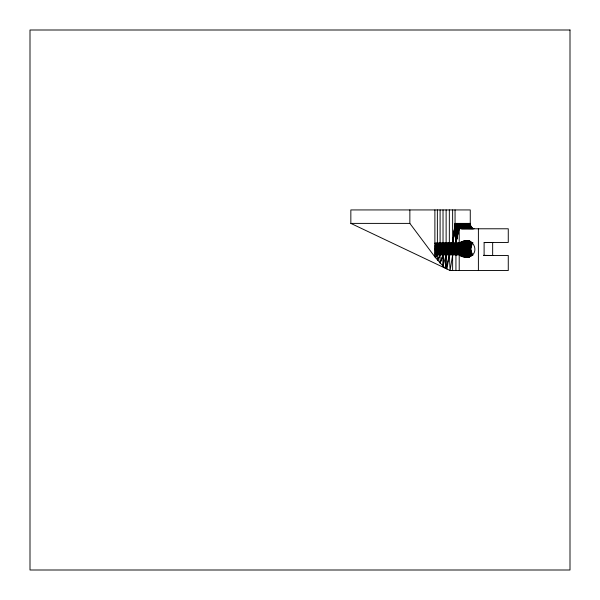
<?xml version="1.0" encoding="UTF-8"?>
<svg xmlns="http://www.w3.org/2000/svg" width="600" height="600" viewBox="0 0 600 600"><rect width="100%" height="100%" fill="white"/><g stroke="black" fill="none" stroke-linecap="round" stroke-linejoin="round"><path stroke-width="0.9" d="M455.933 270.517L455.933 254.88C452.482 251.827 452.482 246.12 455.933 243.067L456.067 226.163L455.055 223.395L455.055 209.933M446.13 209.933L446.13 243.067L444.765 248.827L446.13 254.88L445.455 268.312L442.755 265.8C444.81 258.165 440.482 250.567 443.025 243.067L443.025 209.933M442.755 265.8L434.888 256.882L434.895 243.502L455.933 243.067L456.562 226.71L456.067 226.163L470.775 226.087L472.17 228.06L474.075 228.78M437.37 209.933L437.385 260.002L440.092 254.88L439.575 248.85L440.092 243.067L440.092 209.933M458.303 227.962L471.63 227.52L457.62 227.565L455.933 243.067L458.498 228.053L472.17 228.06L459.022 228.292L455.933 243.067L456.72 226.853L471.158 226.86L457.118 227.205L456.562 226.71L470.775 226.087L470.265 223.395L470.265 209.933L350.843 209.933L350.843 223.395L450.097 270.517L508.268 270.517L508.268 255.502L484.11 255.502L484.11 242.445L508.268 242.445L508.268 228.78L461.678 228.78L459.21 228.36L457.118 227.205L455.933 243.067L459.21 228.36L472.17 228.06L458.303 227.962L455.933 243.067L455.933 225.975L470.498 225.24L455.332 224.873L452.632 243.067C449.73 246.405 449.73 251.542 452.632 254.88L452.632 270.517M434.888 209.933L434.888 243.067L459.21 243.067L472.118 243.78L470.783 248.978L472.118 254.167L459.21 254.88L434.888 254.88C446.092 249.833 458.408 247.072 470.783 248.978L453.592 246.885L435.03 247.748L446.025 243.36L449.34 243.067L449.34 209.933M455.933 243.067L457.62 227.565L471.63 227.52L457.118 227.205M452.632 209.933L452.632 243.067L455.055 223.395L470.265 223.395L455.1 223.995L452.632 243.067L449.213 243.322L435.045 248.355L456.3 247.815L470.783 248.978L456.248 249.892L435.053 249.382L455.745 243.27L472.822 242.79L459.967 242.528C450.525 248.752 460.71 260.032 469.627 257.01M456.015 226.087L470.775 226.087L455.933 225.975L452.632 243.067L455.175 224.333L470.325 224.333L455.332 224.873M452.632 243.067L455.498 225.233L470.498 225.24L455.603 225.458L452.632 243.067L455.228 224.58L470.325 224.333L455.1 223.995M446.933 269.01L449.34 254.88C447.03 251.303 447.022 246.645 449.34 243.067M409.86 209.933L409.86 223.395L434.888 256.882C445.147 249.712 458.662 249.12 470.783 248.978L435.053 248.88L452.467 243.292L471.548 244.935L454.463 244.95L435.015 250.62L471.548 253.013L457.485 253.005L449.34 254.88L446.13 268.627L446.13 254.88L456.99 252.225L471.548 253.013L457.95 253.62L434.94 252.502L453.592 246.885L470.865 247.575L453.368 247.868L434.91 253.478L472.118 254.167L457.95 253.62M446.13 254.88L443.033 266.055L443.025 254.88L456.51 251.062L470.865 250.38L456.248 249.892L442.793 253.808L440.092 254.88L437.783 260.49M440.19 263.183L443.025 254.88L440.1 263.077L440.092 254.88M435.555 257.76L437.37 254.88M469.92 240.96L463.32 241.155L459.967 242.528L470.903 242.093M484.215 242.603L493.028 242.452M455.303 254.175L472.118 254.167L455.303 254.175L452.632 254.88L450.097 270.517L449.34 254.88M453.322 249.712L456.202 248.978M437.37 243.067L434.895 243.502L434.888 243.067M455.933 254.88L458.692 254.438M440.092 243.067L437.347 243.465L434.925 245.13L458.1 244.11L471.548 244.935L454.463 244.95L434.963 246.097L440.048 243.428L443.025 243.067M466.14 257.048L469.815 256.755L468.09 256.793C479.19 255.337 475.575 239.235 465.27 240.907M446.13 243.067L442.957 243.39L435 246.952L457.028 245.715L471.127 246.21L456.69 246.382L453.99 245.82L434.985 251.43L471.548 253.013L454.808 253.53L458.43 254.153M459.21 270.517L459.21 254.88L472.822 255.165L460.605 255.795L470.842 255.93M471.015 256.095L462.27 256.507L469.283 256.538M469.298 256.74L464.055 256.92L469.59 257.048M459.21 243.067L459.21 228.36L473.415 228.697L461.678 228.78M467.355 241.028L469.207 241.087M467.257 241.005L469.103 240.983M469.342 241.042L464.062 241.058L469.298 241.222M469.897 241.403L462.465 241.425L470.842 241.837L461.52 241.718M460.965 242.01L470.925 241.987M458.438 243.803L472.118 243.78L455.745 243.27L458.1 244.11M350.843 223.395L409.86 223.395M459.592 242.798L472.822 242.79M471.548 244.935L454.463 244.95L457.028 245.715M456.787 251.73L471.127 251.737L435.037 249.945L454.972 244.185L457.56 244.845M483.442 255.345L493.028 255.495M459.51 228.435L472.77 228.458M460.575 228.69L473.415 228.697M459.607 255.142L472.822 255.165M460.957 255.945L470.918 255.968M462.457 256.553L469.89 256.56M465.705 257.025L469.305 257.032M467.347 256.89L469.192 256.897M456.562 226.71L471.158 226.86M463.32 241.155L469.86 241.29M457.268 245.228L471.127 246.21L453.99 245.82L456.562 246.795M456.69 246.382L470.865 247.575M454.222 252.593L457.485 253.005M449.707 270.33L450.87 270.517M453.795 251.655L456.99 252.225M453.368 247.868L456.188 248.722M492.66 242.603L492.66 255.345M478.395 228.78L478.395 270.517M456.353 250.373L453.487 250.665L470.865 250.38L456.353 250.373M469.298 240.915L465.705 240.93L469.268 240.96M469.388 256.935L464.153 256.942L469.44 256.987M570 30L30 30L30 570L570 570L570 30"/></g></svg>
